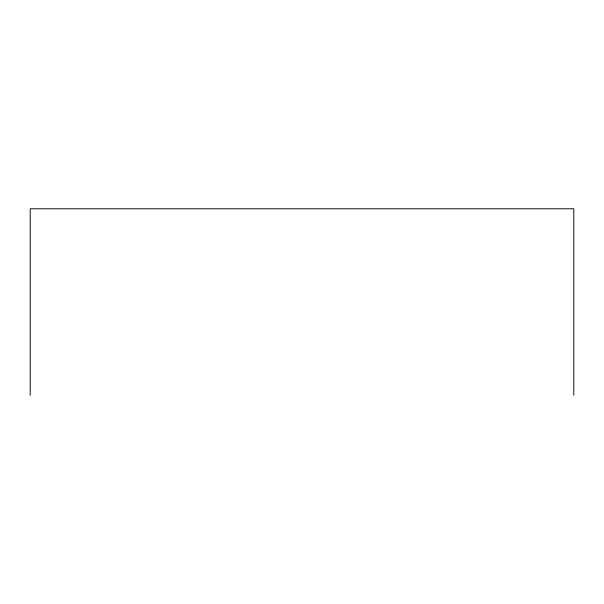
<?xml version="1.0" encoding="UTF-8"?>
<svg xmlns="http://www.w3.org/2000/svg" width="604" height="604" viewBox="0 0 604 604"><rect width="100%" height="100%" fill="white"/><g stroke="black" fill="none" stroke-linecap="round" stroke-linejoin="round"><path stroke-width="0.91" d="M573.8 395.22L573.8 208.78L30.2 208.78L30.2 395.22"/></g></svg>
